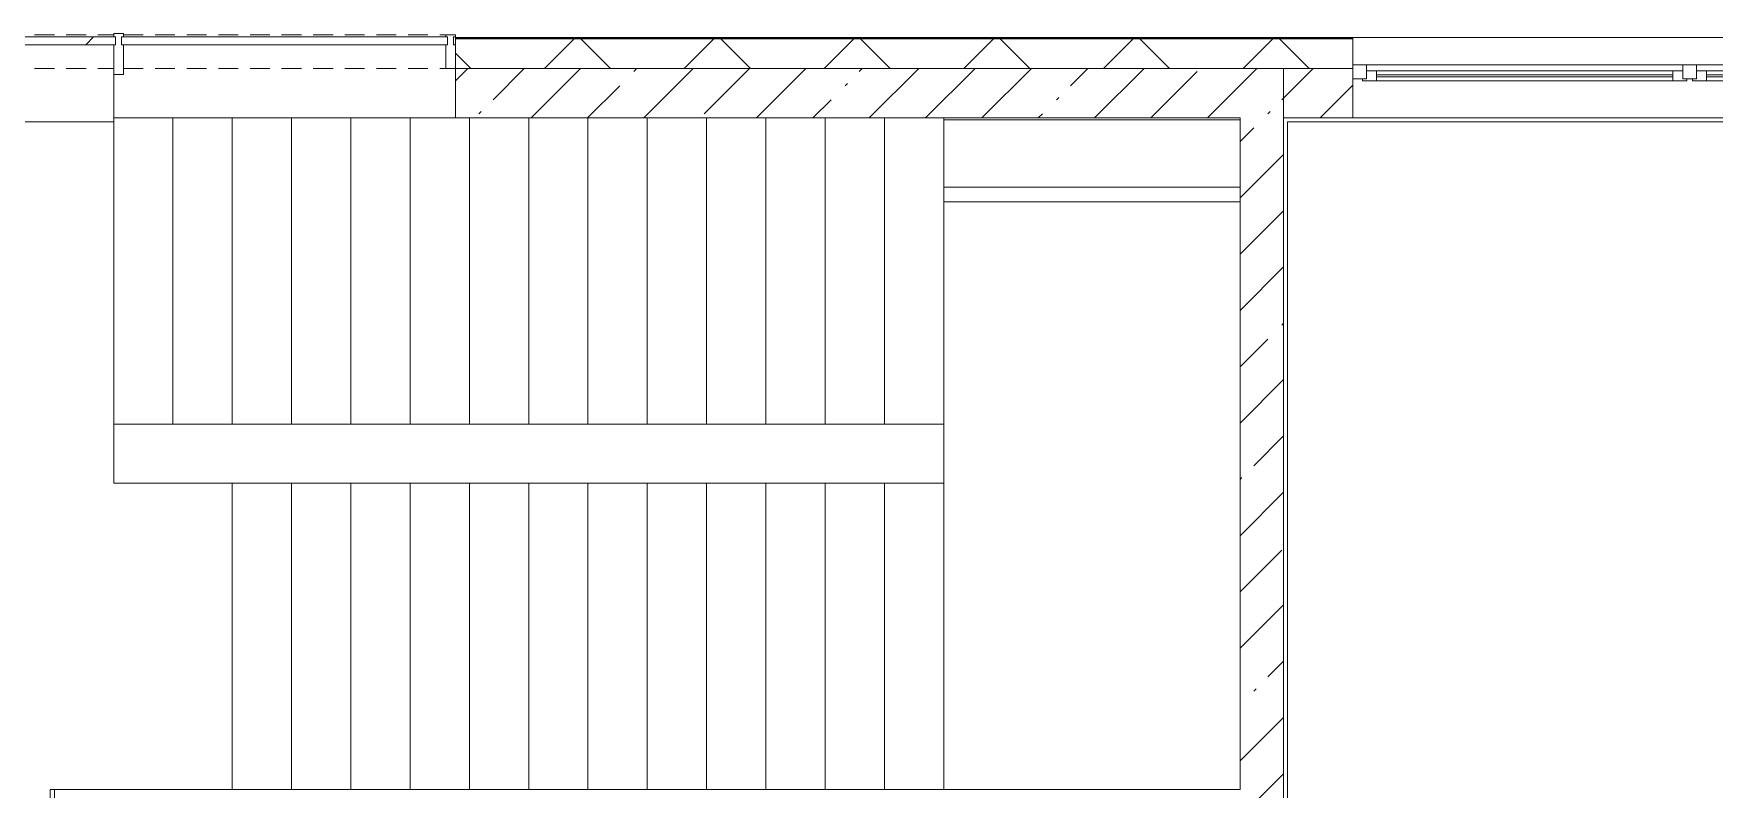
# Model space of a CAD drawing. Header units: millimetres. Extents: x -5368 to 196898, y -8553 to 29000.
# Drawn here: x 156500 to 165005, y 17750 to 21577 of the extents above; entities that cross this region are included whole.
import ezdxf

# ---------------------------------------------------------------- set-up
doc = ezdxf.new("R2010")
doc.units = ezdxf.units.MM
doc.linetypes.add('200_ШТРИХ__ш1_п0_6_', pattern=[160, 100, -60])
for name, color, linetype, lineweight in [('A-DETL-MBND-1', 7, '200_ШТРИХ__ш1_п0_6_', 9), ('A-GLAZ-2', 7, 'Continuous', 5), ('A-GLAZ-CWMG-2', 7, 'Continuous', 5), ('A-WALL', 7, 'Continuous', 9), ('A-WALL-2', 7, 'Continuous', 5), ('I-WALL-4', 7, 'Continuous', 5), ('S-STRS-2', 7, 'Continuous', 5)]:
    doc.layers.add(name, color=color, linetype=linetype, lineweight=lineweight)
doc.layers.add('A-FLOR-3', color=7, linetype='Continuous', lineweight=5, true_color=0xaaaaaa)
pattern_1 = [(45, (62025.03, 0), (-285.1231, 285.1231), []), (45, (62310.15, 0), (-285.1231, 285.1231), [504.031, -100.806, 16.764, -84.042])]

# ---------------------------------------------------------------- blocks, each defined once
blk = doc.blocks.new('120_Окно_СКБ_2Ст_Фрамуга сверху - 120_Окно_СКБ_2Ст_2300х2500_h_ ДОО-19727959-3_3_1_птичка')
at = {"layer": 'A-GLAZ-2'}
for p, q in [((-1150, -127), (-1150, -57)), ((-1150, -57), (-1080, -57)), ((1150, -57), (-1150, -57)), ((-1080, -57), (-1080, -127)), ((-1080, -57), (1080, -57)), ((520, -127), (520, -57)), ((520, -57), (590, -57)), ((590, -57), (590, -127)), ((1080, -127), (1080, -57)), ((1080, -57), (1150, -57)), ((1150, -57), (1150, -127)), ((-1080, -127), (-1150, -127)), ((-1150, -127), (-1100, -127)), ((-1080, -127), (-1100, -127)), ((-1100, -127), (-1100, -137)), ((-1100, -137), (540, -137)), ((540, -137), (-1100, -137)), ((520, -87), (-1080, -87)), ((-1080, -87), (-1080, -127)), ((-1030, -137), (-1030, -87)), ((-1030, -107), (470, -107)), ((470, -117), (-1030, -117)), ((470, -137), (470, -87)), ((520, -127), (520, -87)), ((590, -127), (520, -127)), ((540, -127), (520, -127)), ((540, -127), (570, -127)), ((540, -127), (570, -127)), ((540, -137), (540, -127)), ((590, -127), (570, -127)), ((570, -127), (570, -137)), ((570, -137), (1100, -137)), ((1100, -137), (570, -137)), ((1080, -87), (590, -87)), ((590, -87), (590, -127)), ((640, -137), (640, -87)), ((640, -107), (1030, -107)), ((1030, -117), (640, -117)), ((1030, -137), (1030, -87)), ((1080, -127), (1080, -87)), ((1150, -127), (1080, -127)), ((1100, -127), (1080, -127)), ((1100, -127), (1150, -127)), ((1100, -137), (1100, -127))]:
    blk.add_line(p, q, dxfattribs=at)
blk = doc.blocks.new('PNS_Панель прямоугольная - Нр_Стекло - 40мм-22855911-3_3_1_птичка')
at = {"layer": 'A-GLAZ-2'}
h = blk.add_hatch(dxfattribs=at)
h.set_pattern_fill('FP_133', color=256, style=0, pattern_type=2)
h.set_pattern_definition([(45, (-94620, -21060), (-1414.214, 1414.214), [1000, -3000]), (45, (-95620, -21560), (-1414.214, 1414.214), [3000, -1000]), (45, (-93620, -22060), (-1414.214, 1414.214), [1000, -3000])])
h.paths.add_polyline_path([(770, -40), (770, 0), (-770, 0), (-770, -40), (760, -40)])
for p, q in [((-770, 0), (770, 0)), ((760, 0), (-770, 0)), ((-760, -40), (760, -40))]:
    blk.add_line(p, q, dxfattribs=at)
blk = doc.blocks.new('Прямоугольный импост - Импост структурный с накладкой - 170мм-22855901-3_3_1_птичка')
at = {"layer": 'A-DETL-MBND-1'}
for p, q in [((93360, 21560), (93360, 21570)), ((93360, 21570), (94880, 21570)), ((93360, 21400), (94880, 21400))]:
    blk.add_line(p, q, dxfattribs=at)
blk = doc.blocks.new('Прямоугольный импост - Импост структурный с накладкой - 170мм-22854936-3_3_1_птичка')
at = {"layer": 'A-GLAZ-CWMG-2'}
for p, q in [((-50, 40), (-50, 160)), ((-50, 160), (0, 160)), ((0, 160), (0, 40)), ((-40, 40), (-50, 40)), ((-50, -10), (-50, 0)), ((-50, 0), (-40, 0)), ((-40, 0), (-40, 40)), ((-10, 40), (-10, 0)), ((0, 40), (-10, 40)), ((-10, 0), (0, 0)), ((0, 0), (0, -10)), ((0, -10), (-50, -10))]:
    blk.add_line(p, q, dxfattribs=at)
blk = doc.blocks.new('PNS_Панель прямоугольная1 - Нр_Стекло - 40мм-23689159-3_3_1_птичка')
at = {"layer": 'A-GLAZ-2'}
for p, q in [((-825, 0), (825, 0)), ((825, 0), (-815, 0)), ((-815, -40), (815, -40))]:
    blk.add_line(p, q, dxfattribs=at)
blk = doc.blocks.new('Прямоугольный импост - Импост структурный с накладкой - 170мм-23689141-3_3_1_птичка')
at = {"layer": 'A-DETL-MBND-1'}
for p, q in [((94930, 21570), (96560, 21570)), ((96560, 21570), (96560, 21560)), ((94930, 21400), (96560, 21400))]:
    blk.add_line(p, q, dxfattribs=at)
blk = doc.blocks.new('Прямоугольный импост - Импост структурный с накладкой - 190мм-22854925-3_3_1_птичка')
at = {"layer": 'A-GLAZ-CWMG-2'}
for p, q in [((-25, 40), (-25, 190)), ((-25, 190), (25, 190)), ((25, 190), (25, 40)), ((-15, 40), (-25, 40)), ((-25, -17), (-25, 0)), ((-25, 0), (-15, 0)), ((-15, 0), (-15, 40)), ((15, 40), (15, 0)), ((25, 40), (15, 40)), ((15, 0), (25, 0)), ((25, 0), (25, -17)), ((25, -17), (-25, -17))]:
    blk.add_line(p, q, dxfattribs=at)
blk = doc.blocks.new('Зашивка приборов отопления40 - Зашивка приборов отопления-33325598-3_3_1_птичка')
at = {"layer": 'A-WALL-2'}
for p, q in [((126595, 120), (125095, 120)), ((126595, 45), (126595, 120)), ((126595, 45), (125095, 45)), ((125095, 45), (126595, 45)), ((126595, -295), (126595, 45)), ((125095, -295), (126595, -295))]:
    blk.add_line(p, q, dxfattribs=at)

msp = doc.modelspace()

# ---------------------------------------------------------------- hatches: boundary and pattern name
at = {"layer": 'A-WALL-2'}
h = msp.add_hatch(dxfattribs=at)
h.set_pattern_fill('FP_75', color=256, style=0, pattern_type=2)
h.set_pattern_definition([(45, (62025.03, 0), (-353.5534, 353.5534), []), (135, (62025.03, 0), (-353.5534, -353.5534), [])])
h.paths.add_polyline_path([(187255, 21400), (187255, 21550), (182175.2, 21550), (182175.2, 21400), (187105, 21400)])
h.paths.add_polyline_path([(155315, 21400), (155335, 21400), (155335, 21550), (155315, 21550)])
h.paths.add_polyline_path([(166675.2, 21400), (166675.2, 21550), (165475, 21550), (165475, 21400), (165724.3, 21400)])
h.paths.add_polyline_path([(167575.2, 21400), (168875.5, 21400), (168875.5, 21550), (167575.2, 21550)])
h.paths.add_polyline_path([(181275.2, 21400), (181275.2, 21550), (179925.5, 21550), (179925.5, 21400), (180560.3, 21400)])
h.paths.add_polyline_path([(169775.5, 21400), (171075.5, 21400), (171075.5, 21550), (169775.5, 21550)])
h.paths.add_polyline_path([(178440.9, 21400), (179025.5, 21400), (179025.5, 21550), (178155.5, 21550), (178155.5, 21400)])
h.paths.add_polyline_path([(171975.5, 21400), (173275, 21400), (173275, 21550), (171975.5, 21550)])
h.paths.add_polyline_path([(176321.4, 21400), (176725.5, 21400), (176725.5, 21550), (175575, 21550), (175575, 21400)])
h.paths.add_polyline_path([(159366, 21400), (163175, 21400), (163175, 21550), (158635, 21550), (158635, 21400)])
at = {"layer": 'I-WALL-4'}
h = msp.add_hatch(dxfattribs=at)
h.set_pattern_fill('FP_71', color=256, style=0, pattern_type=2)
h.set_pattern_definition(pattern_1)
h.paths.add_polyline_path([(159366, 21150), (162605, 21150), (162605, 21400), (158635, 21400), (158635, 21150)])
h.paths.add_polyline_path([(155055, 21150), (155335, 21150), (155335, 21400), (155055, 21400)])
h = msp.add_hatch(dxfattribs=at)
h.set_pattern_fill('FP_71', color=256, style=0, pattern_type=2)
h.set_pattern_definition(pattern_1)
h.paths.add_polyline_path([(162605, 17530), (162825, 17530), (162825, 21400), (162605, 21400), (162605, 17750)])
h = msp.add_hatch(dxfattribs=at)
h.set_pattern_fill('FP_71', color=256, style=0, pattern_type=2)
h.set_pattern_definition(pattern_1)
h.paths.add_polyline_path([(172082.6, 21150), (172375, 21150), (172375, 21400), (171975.5, 21400), (171975.5, 21150)])
h.paths.add_polyline_path([(183065, 21150), (183065, 21400), (182875, 21400), (182875, 21150)])
h.paths.add_polyline_path([(173075, 21150), (173275, 21150), (173275, 21400), (173075, 21400), (173075, 21275)])
h.paths.add_polyline_path([(180560.3, 21150), (181275.2, 21150), (181275.2, 21400), (179925.5, 21400), (179925.5, 21150)])
h.paths.add_polyline_path([(175575, 21150), (176725.5, 21150), (176725.5, 21400), (175575, 21400)])
h.paths.add_polyline_path([(178155.5, 21150), (179025.5, 21150), (179025.5, 21400), (178155.5, 21400)])
h.paths.add_polyline_path([(168075, 21150), (168875.5, 21150), (168875.5, 21400), (168075, 21400), (168075, 21246.1)])
h.paths.add_polyline_path([(169775.5, 21150), (171075.5, 21150), (171075.5, 21400), (169775.5, 21400)])
h.paths.add_polyline_path([(165724.3, 21150), (166675.2, 21150), (166675.2, 21400), (165475, 21400), (165475, 21150)])
h.paths.add_polyline_path([(163075, 21150), (163175, 21150), (163175, 21400), (162825, 21400), (162825, 21150)])

# ---------------------------------------------------------------- linework, layer by layer
at = {"layer": 'A-FLOR-3'}
for p, q in [((156905, 19300), (156905, 21370)), ((156905, 21130), (155075, 21130)), ((167555, 21130), (162845, 21130)), ((162845, 21130), (162845, 13920)), ((157505, 19300), (156905, 19300)), ((157505, 17750), (157505, 19300)), ((156584, 13620), (156584, 17750)), ((156584, 17750), (156605, 17750))]:
    msp.add_line(p, q, dxfattribs=at)
at = {"layer": 'A-WALL'}
for p, q in [((163175, 21553), (158635, 21553)), ((163175, 21550), (158635, 21550)), ((158635, 21400), (162605, 21400)), ((163175, 21400), (162825, 21400))]:
    msp.add_line(p, q, dxfattribs=at)
at = {"layer": 'A-WALL-2'}
for p, q in [((167575.2, 21558), (158635, 21558)), ((158635, 21558), (158635, 21400)), ((163175, 21400), (163175, 21558)), ((162605, 21400), (162825, 21400))]:
    msp.add_line(p, q, dxfattribs=at)
at = {"layer": 'I-WALL-4'}
for p, q in [((158635, 21400), (158635, 21150)), ((162825, 13900), (162825, 21400)), ((163175, 21150), (163175, 21400)), ((158635, 21150), (162605, 21150)), ((162605, 21150), (162605, 17750)), ((167575, 21150), (162825, 21150)), ((156605, 17750), (156605, 13620)), ((162605, 17750), (156605, 17750))]:
    msp.add_line(p, q, dxfattribs=at)
at = {"layer": 'S-STRS-2'}
for p, q in [((156905, 19600), (156905, 21150)), ((157205, 21150), (156905, 21150)), ((157505, 21150), (157205, 21150)), ((157205, 19600), (157205, 21150)), ((157205, 19600), (157205, 21150)), ((157805, 21150), (157505, 21150)), ((157505, 19600), (157505, 21150)), ((157505, 19600), (157505, 21150)), ((158105, 21150), (157805, 21150)), ((157805, 19600), (157805, 21150)), ((157805, 19600), (157805, 21150)), ((158405, 21150), (158105, 21150)), ((158105, 19600), (158105, 21150)), ((158105, 19600), (158105, 21150)), ((158635, 21150), (158405, 21150)), ((158405, 19600), (158405, 21150)), ((158405, 19600), (158405, 21150)), ((158705, 19600), (158705, 21150)), ((158705, 19600), (158705, 21150)), ((159005, 19600), (159005, 21150)), ((159005, 19600), (159005, 21150)), ((159305, 19600), (159305, 21150)), ((159305, 19600), (159305, 21150)), ((159605, 19600), (159605, 21150)), ((159605, 19600), (159605, 21150)), ((159905, 19600), (159905, 21150)), ((159905, 19600), (159905, 21150)), ((160205, 19600), (160205, 21150)), ((160205, 19600), (160205, 21150)), ((160505, 19600), (160505, 21150)), ((160505, 19600), (160505, 21150)), ((160805, 19600), (160805, 21150)), ((160805, 19600), (160805, 21150)), ((161105, 21140), (161105, 21150)), ((161105, 21140), (161105, 21150)), ((161105, 19600), (161105, 20725)), ((161105, 19600), (161105, 20725)), ((157205, 19600), (156905, 19600)), ((157505, 19600), (157205, 19600)), ((157805, 19600), (157505, 19600)), ((158105, 19600), (157805, 19600)), ((158405, 19600), (158105, 19600)), ((158705, 19600), (158405, 19600)), ((159005, 19600), (158705, 19600)), ((159305, 19600), (159005, 19600)), ((159605, 19600), (159305, 19600)), ((159905, 19600), (159605, 19600)), ((160205, 19600), (159905, 19600)), ((160505, 19600), (160205, 19600)), ((160805, 19600), (160505, 19600)), ((161105, 19600), (160805, 19600)), ((161105, 19600), (161105, 19300)), ((157505, 19300), (157805, 19300)), ((157805, 19300), (158105, 19300)), ((157805, 19300), (157805, 17750)), ((157805, 19300), (157805, 17750)), ((158105, 19300), (158405, 19300)), ((158105, 19300), (158105, 17750)), ((158105, 19300), (158105, 17750)), ((158405, 19300), (158705, 19300)), ((158405, 19300), (158405, 17750)), ((158405, 19300), (158405, 17750)), ((158705, 19300), (159005, 19300)), ((158705, 19300), (158705, 17750)), ((158705, 19300), (158705, 17750)), ((159005, 19300), (159305, 19300)), ((159005, 19300), (159005, 17750)), ((159005, 19300), (159005, 17750)), ((159305, 19300), (159605, 19300)), ((159305, 19300), (159305, 17750)), ((159305, 19300), (159305, 17750)), ((159605, 19300), (159905, 19300)), ((159605, 19300), (159605, 17750)), ((159605, 19300), (159605, 17750)), ((159905, 19300), (160205, 19300)), ((159905, 19300), (159905, 17750)), ((159905, 19300), (159905, 17750)), ((160205, 19300), (160505, 19300)), ((160205, 19300), (160205, 17750)), ((160205, 19300), (160205, 17750)), ((160505, 19300), (160805, 19300)), ((160505, 19300), (160505, 17750)), ((160505, 19300), (160505, 17750)), ((160805, 19300), (161105, 19300)), ((160805, 19300), (160805, 17750)), ((160805, 19300), (160805, 17750)), ((161105, 19300), (161105, 17750)), ((161105, 19300), (161105, 17750))]:
    msp.add_line(p, q, dxfattribs=at)

# ---------------------------------------------------------------- block references
at = {"layer": 'A-DETL-MBND-1'}
for name in ['Прямоугольный импост - Импост структурный с накладкой - 170мм-22855901-3_3_1_птичка', 'Прямоугольный импост - Импост структурный с накладкой - 170мм-23689141-3_3_1_птичка']:
    msp.add_blockref(name, (62025, 0), dxfattribs=at)
at = {"layer": 'A-GLAZ-2'}
for name, p in [('PNS_Панель прямоугольная - Нр_Стекло - 40мм-22855911-3_3_1_птичка', (156145, 21560)), ('PNS_Панель прямоугольная1 - Нр_Стекло - 40мм-23689159-3_3_1_птичка', (157770, 21560)), ('120_Окно_СКБ_2Ст_Фрамуга сверху - 120_Окно_СКБ_2Ст_2300х2500_h_ ДОО-19727959-3_3_1_птичка', (164325, 21475))]:
    msp.add_blockref(name, p, dxfattribs=at)
at = {"layer": 'A-GLAZ-CWMG-2', "extrusion": (0, 0, -1), "rotation": 180}
for name, p in [('Прямоугольный импост - Импост структурный с накладкой - 190мм-22854925-3_3_1_птичка', (-156930, 21560)), ('Прямоугольный импост - Импост структурный с накладкой - 170мм-22854936-3_3_1_птичка', (-158635, 21560))]:
    msp.add_blockref(name, p, dxfattribs=at)
at = {"layer": 'A-WALL-2', "rotation": 180}
msp.add_blockref('Зашивка приборов отопления40 - Зашивка приборов отопления-33325598-3_3_1_птичка', (287700.1, 20845), dxfattribs=at)

doc.saveas('drawing.dxf')
